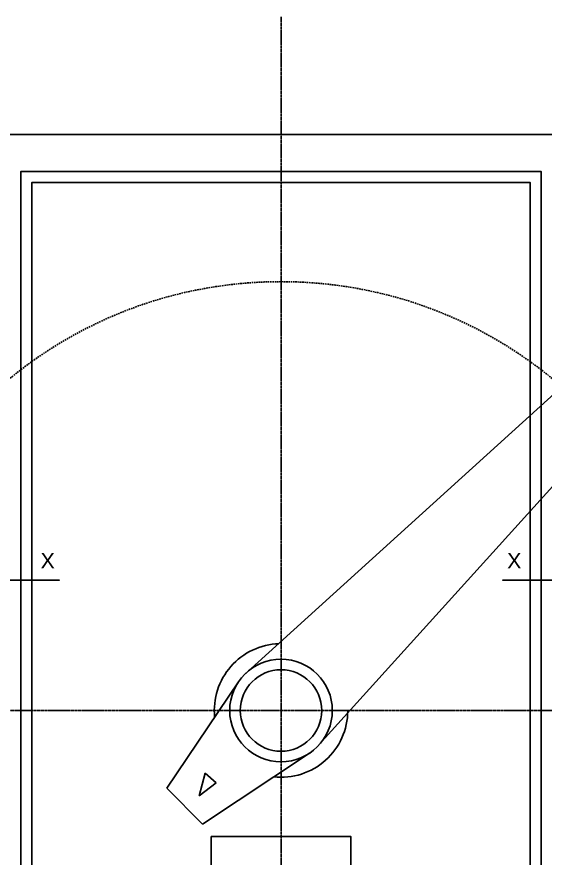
# Model space of a CAD drawing. Extents: x 0 to 702, y 0 to 413.
# Drawn here: x 305.9 to 478.6, y 138.4 to 413.1 of the extents above; entities that cross this region are included whole.
import ezdxf

# ---------------------------------------------------------------- set-up
doc = ezdxf.new("R2010")
doc.units = 0
for name, pattern in [('AXES2', [1.125, 0.75, -0.125, 0.125, -0.125]), ('CENTER2', [1.125, 0.75, -0.125, 0.125, -0.125]), ('HIDDENX2', [0.75, 0.5, -0.25])]:
    doc.linetypes.add(name, pattern=pattern)
doc.layers.add('AXE', color=80, linetype='AXES2')

# ---------------------------------------------------------------- blocks, each defined once
blk = doc.blocks.new('sfgsf')
at = {"layer": 'AXE'}
blk.add_line((-3435.63, -886.52), (-3605.29, -886.52), dxfattribs=at)
at = {"layer": 'AXE', "insert": (-3603.67, -877.63), "char_height": 5, "width": 5, "attachment_point": 1}
blk.add_mtext('{\\fArial|b0|i0|c0|p34;X}', dxfattribs=at)
blk = doc.blocks.new('fdfhdfjhdfjdfj')
at = {"color": 6, "linetype": 'CENTER2', "ltscale": 0.008}
for p, q in [((74272.81, -37286.53), (74272.81, -37699.59)), ((74582.07, -37512.99), (73880.54, -37512.99))]:
    blk.add_line(p, q, dxfattribs=at)
at = {"color": 2}
for p, q in [((74260.68, -37501.42), (74364.59, -37407.28)), ((74285.22, -37524.25), (74377.82, -37421.75)), ((74258.94, -37503.58), (74235.45, -37538.33)), ((74282.08, -37526.95), (74247.11, -37550.11)), ((74248.04, -37533.47), (74246.03, -37540.85)), ((74251.62, -37536.6), (74248.04, -37533.47)), ((74235.45, -37538.33), (74247.11, -37550.11)), ((74246.03, -37540.85), (74251.62, -37536.6))]:
    blk.add_line(p, q, dxfattribs=at)
at = {"color": 7}
blk.add_lwpolyline([(73919.81, -37609.99), (74529.81, -37609.99), (74529.81, -37324.99), (73919.81, -37324.99)], close=True, dxfattribs=at)
at = {"color": 2}
for points in [[(74187.81, -37597.99), (74357.81, -37597.99), (74357.81, -37336.99), (74187.81, -37336.99)], [(74191.41, -37594.39), (74354.21, -37594.39), (74354.21, -37340.59), (74191.41, -37340.59)], [(74250.02, -37554.12), (74295.6, -37554.12), (74295.6, -37575.33), (74250.02, -37575.33)]]:
    blk.add_lwpolyline(points, close=True, dxfattribs=at)
at = {"color": 4, "linetype": 'HIDDENX2'}
blk.add_circle((74272.81, -37512.99), 140, dxfattribs=at)
at = {"color": 2}
for radius in [16.76, 13.3]:
    blk.add_circle((74272.81, -37512.99), radius, dxfattribs=at)
for start, end in [(91.7414, 185.6916), (263.7482, 359.8451)]:
    blk.add_arc((74272.81, -37512.99), 21.8, start, end, dxfattribs=at)
at = {"color": 7, "xscale": -1}
blk.add_blockref('sfgsf', (70595.25, -36583.97), dxfattribs=at)
at = {"color": 7}
blk.add_blockref('sfgsf', (77950.36, -36583.97), dxfattribs=at)

msp = doc.modelspace()

# ---------------------------------------------------------------- block references
msp.add_blockref('fdfhdfjhdfjdfj', (-73880.54, 37699.59))

doc.saveas('drawing.dxf')
